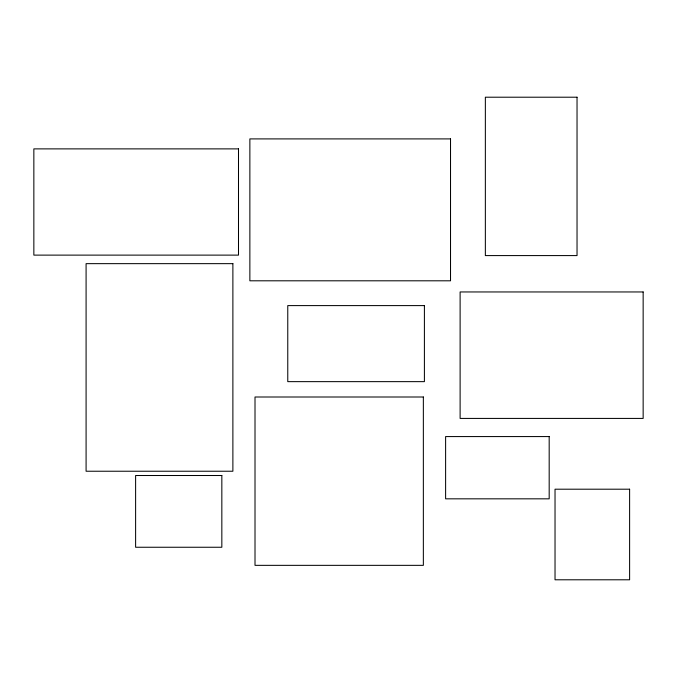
<?xml version="1.0" encoding="UTF-8"?>
<svg xmlns="http://www.w3.org/2000/svg" width="677" height="677" viewBox="0 0 677 677"><rect width="100%" height="100%" fill="white"/><g stroke="black" fill="none" stroke-linecap="round" stroke-linejoin="round"><path stroke-width="1.02" d="M577.032 97.209L485.358 97.209L485.358 255.584L577.032 255.584L577.032 97.209M450.527 138.903L249.864 138.903L249.864 280.803L450.527 280.803L450.527 138.903M238.499 148.881L33.85 148.881L33.85 255.119L238.499 255.119L238.499 148.881M232.88 263.649L86.089 263.649L86.089 471.234L232.88 471.234L232.88 263.649M643.15 291.956L460.115 291.956L460.115 418.42L643.15 418.42L643.15 291.956M424.403 305.598L287.767 305.598L287.767 381.642L424.403 381.642L424.403 305.598M423.353 397.001L255.009 397.001L255.009 565.346L423.353 565.346L423.353 397.001M549.182 436.572L445.61 436.572L445.61 498.831L549.182 498.831L549.182 436.572M221.836 475.508L135.612 475.508L135.612 547.253L221.836 547.253L221.836 475.508M629.61 489.2L555.03 489.2L555.03 579.791L629.61 579.791L629.61 489.2"/></g></svg>
